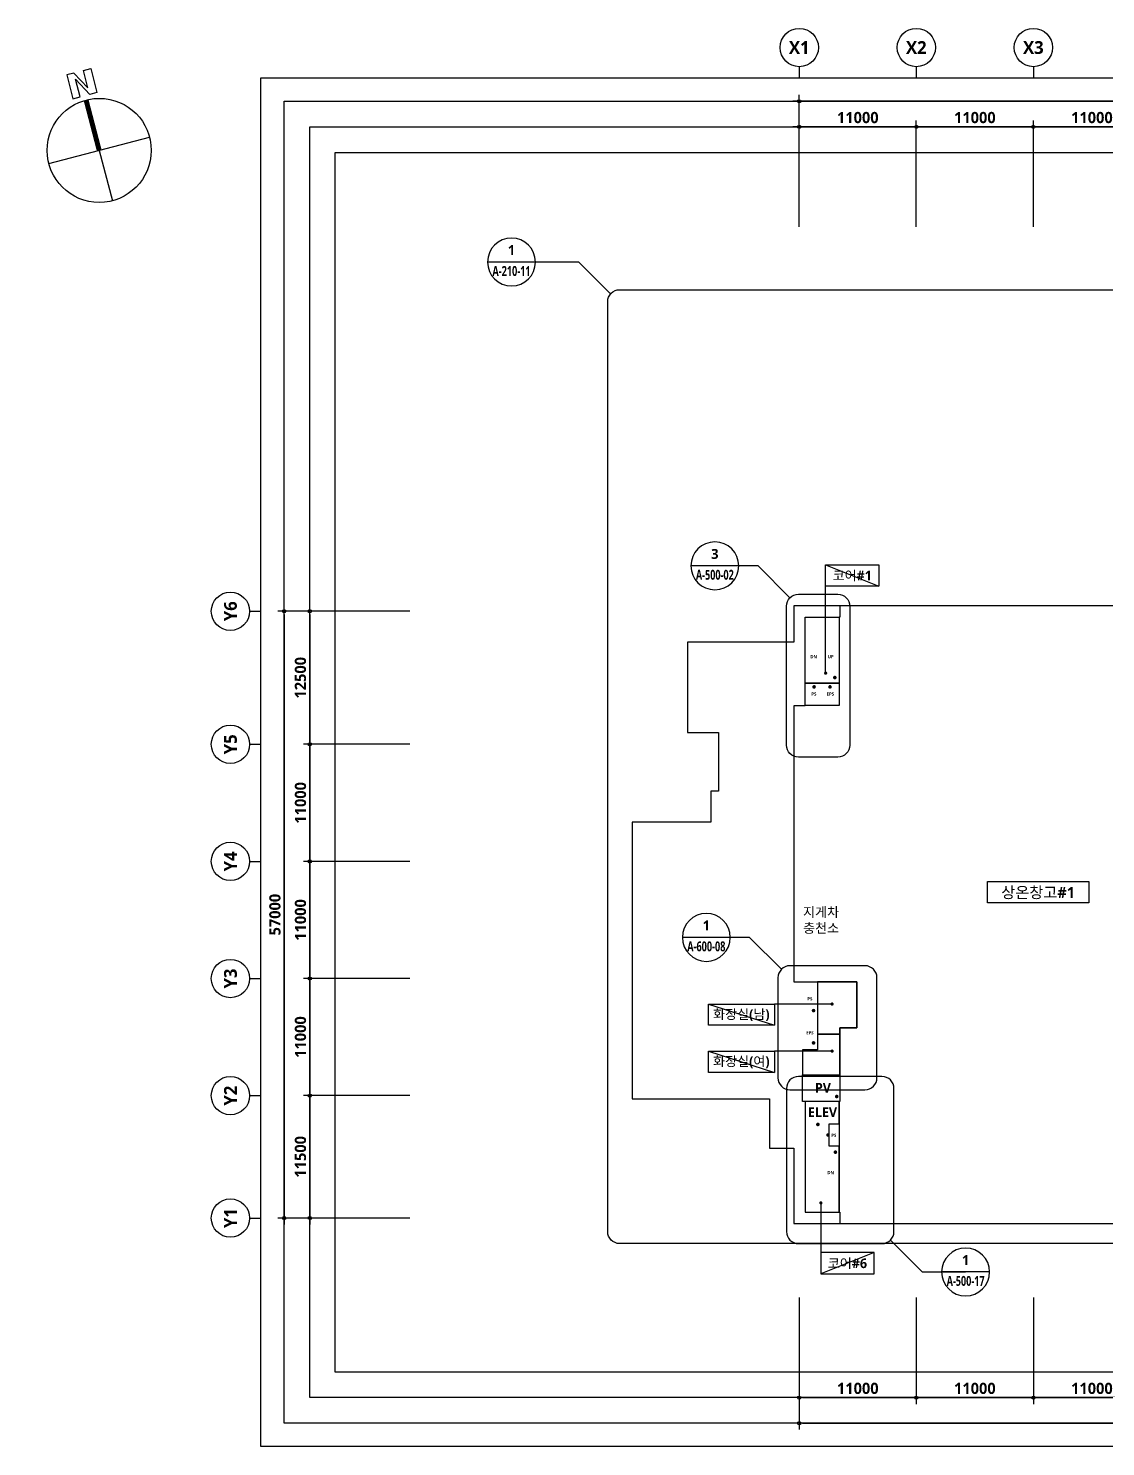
# Model space of a CAD drawing. Header units: millimetres. Extents: x 262941 to 188694772, y -170559 to 426415924.
# Drawn here: x 1018941 to 1120173, y 36445 to 169666 of the extents above; entities that cross this region are included whole.
import ezdxf
from ezdxf.enums import TextEntityAlignment as Align

# ---------------------------------------------------------------- set-up
doc = ezdxf.new("R2010")
doc.units = ezdxf.units.MM
doc.header["$LTSCALE"] = 400
doc.header["$MEASUREMENT"] = 0
doc.header["$PDSIZE"] = -10
doc.layers.get('0').update_dxf_attribs({"linetype": 'CONTINUOUS'})
doc.layers.get('Defpoints').update_dxf_attribs({"color": 153, "linetype": 'CONTINUOUS'})
for name, color, linetype in [('A-ANNO-GRA1', 7, 'CONTINUOUS'), ('A-ANNO-SYMB', 7, 'CONTINUOUS'), ('A-ANNO-TEXT1', 7, 'CONTINUOUS'), ('A-ANNO-TEXT2', 3, 'CONTINUOUS'), ('A-FLOR-MARK-ARCH', 1, 'CONTINUOUS'), ('A-ST-AXIS-BUB', 7, 'CONTINUOUS'), ('A-ST-AXIS-DIM', 7, 'CONTINUOUS'), ('AA-MKXS', 3, 'CONTINUOUS'), ('AA-MKXX', 3, 'CONTINUOUS')]:
    doc.layers.add(name, color=color, linetype=linetype)
doc.layers.add('Defpoint', color=161, linetype='CONTINUOUS', plot=False)
doc.layers.add('면적', color=210, linetype='CONTINUOUS', plot=False)
doc.styles.add('2020음성 1차', font='')
doc.styles.add('SAMOO', font='romans.shx', dxfattribs={"bigfont": 'whgtxt.shx'})
doc.styles.add('SH_대대리576', font='')
doc.styles.add('SH_진천_나눔', font='')
doc.styles.get('2020음성 1차').set_extended_font_data('NanumGothic', bold=True)
doc.styles.get('SH_대대리576').set_extended_font_data('NanumGothic', bold=True)
doc.styles.get('SH_진천_나눔').set_extended_font_data('NanumGothic', bold=True)
doc.dimstyles.new('SHP 600', dxfattribs={"dimscale": 300, "dimtxt": 3.5, "dimasz": 1, "dimexe": 2, "dimexo": 2, "dimgap": 1, "dimtad": 1, "dimdec": 0, "dimzin": 0, "dimdsep": 46, "dimtxsty": 'SH_대대리576', "dimblk": 'DIMDOT', "dimcen": 0.09, "dimclrt": 3, "dimadec": 0, "dimazin": 1, "dimtfac": 1, "dimtdec": 0, "dimtix": 1, "dimtmove": 2, "dimatfit": 0, "dimldrblk": 'DIMDOT', "dimfxl": 1, "dimtolj": 1, "dimtzin": 0, "dimarcsym": 0})

# ---------------------------------------------------------------- blocks, each defined once
blk = doc.blocks.new('DIMDOT')
at = {"color": 0}
blk.add_line((-2, 0), (2, 0), dxfattribs=at)
for radius in [0.5, 0.25]:
    blk.add_circle((0, 0), radius, dxfattribs=at)
blk = doc.blocks.new('*D25')
at = {"layer": 'A-ST-AXIS-DIM', "color": 0, "lineweight": -2, "transparency": 16777216}
for p, q in [((1091382, 151016), (1091382, 163416)), ((1196682, 162816), (1091682, 162816)), ((1196982, 151016), (1196982, 163416))]:
    blk.add_line(p, q, dxfattribs=at)
at = {"layer": 'Defpoints', "color": 0, "transparency": 16777216}
for p in [(1091382, 162816), (1091382, 150416), (1196982, 150416)]:
    blk.add_point(p, dxfattribs=at)
at = {"layer": 'A-ST-AXIS-DIM', "color": 0, "lineweight": -2, "transparency": 16777216, "xscale": 300, "yscale": 300, "zscale": 300, "rotation": 180}
blk.add_blockref('DIMDOT', (1091382, 162816), dxfattribs=at)
at = {"layer": 'A-ST-AXIS-DIM', "color": 0, "lineweight": -2, "transparency": 16777216, "xscale": 300, "yscale": 300, "zscale": 300}
blk.add_blockref('DIMDOT', (1196982, 162816), dxfattribs=at)
at = {"layer": 'A-ST-AXIS-DIM', "color": 3, "transparency": 16777216, "insert": (1144182, 163687), "char_height": 1050, "attachment_point": 5, "style": 'SH_대대리576'}
blk.add_mtext('\\A1;105600', dxfattribs=at)
blk = doc.blocks.new('*D26')
at = {"layer": 'A-ST-AXIS-DIM', "color": 0, "lineweight": -2, "transparency": 16777216}
for p, q in [((1091382, 151016), (1091382, 161016)), ((1102082, 160416), (1091682, 160416)), ((1102382, 151016), (1102382, 161016))]:
    blk.add_line(p, q, dxfattribs=at)
at = {"layer": 'Defpoints', "color": 0, "transparency": 16777216}
for p in [(1091382, 160416), (1091382, 150416), (1102382, 150416)]:
    blk.add_point(p, dxfattribs=at)
at = {"layer": 'A-ST-AXIS-DIM', "color": 0, "lineweight": -2, "transparency": 16777216, "xscale": 300, "yscale": 300, "zscale": 300, "rotation": 180}
blk.add_blockref('DIMDOT', (1091382, 160416), dxfattribs=at)
at = {"layer": 'A-ST-AXIS-DIM', "color": 0, "lineweight": -2, "transparency": 16777216, "xscale": 300, "yscale": 300, "zscale": 300}
blk.add_blockref('DIMDOT', (1102382, 160416), dxfattribs=at)
at = {"layer": 'A-ST-AXIS-DIM', "color": 3, "transparency": 16777216, "insert": (1096882, 161283), "char_height": 1050, "attachment_point": 5, "style": 'SH_대대리576'}
blk.add_mtext('\\A1;11000', dxfattribs=at)
blk = doc.blocks.new('*D27')
at = {"layer": 'A-ST-AXIS-DIM', "color": 0, "lineweight": -2, "transparency": 16777216}
for p, q in [((1102382, 151016), (1102382, 161016)), ((1113082, 160416), (1102682, 160416)), ((1113382, 151016), (1113382, 161016))]:
    blk.add_line(p, q, dxfattribs=at)
at = {"layer": 'Defpoints', "color": 0, "transparency": 16777216}
for p in [(1102382, 160416), (1102382, 150416), (1113382, 150416)]:
    blk.add_point(p, dxfattribs=at)
at = {"layer": 'A-ST-AXIS-DIM', "color": 0, "lineweight": -2, "transparency": 16777216, "xscale": 300, "yscale": 300, "zscale": 300, "rotation": 180}
blk.add_blockref('DIMDOT', (1102382, 160416), dxfattribs=at)
at = {"layer": 'A-ST-AXIS-DIM', "color": 0, "lineweight": -2, "transparency": 16777216, "xscale": 300, "yscale": 300, "zscale": 300}
blk.add_blockref('DIMDOT', (1113382, 160416), dxfattribs=at)
at = {"layer": 'A-ST-AXIS-DIM', "color": 3, "transparency": 16777216, "insert": (1107882, 161283), "char_height": 1050, "attachment_point": 5, "style": 'SH_대대리576'}
blk.add_mtext('\\A1;11000', dxfattribs=at)
blk = doc.blocks.new('*D28')
at = {"layer": 'A-ST-AXIS-DIM', "color": 0, "lineweight": -2, "transparency": 16777216}
for p, q in [((1113382, 151016), (1113382, 161016)), ((1124082, 160416), (1113682, 160416)), ((1124382, 151016), (1124382, 161016))]:
    blk.add_line(p, q, dxfattribs=at)
at = {"layer": 'Defpoints', "color": 0, "transparency": 16777216}
for p in [(1113382, 160416), (1113382, 150416), (1124382, 150416)]:
    blk.add_point(p, dxfattribs=at)
at = {"layer": 'A-ST-AXIS-DIM', "color": 0, "lineweight": -2, "transparency": 16777216, "xscale": 300, "yscale": 300, "zscale": 300, "rotation": 180}
blk.add_blockref('DIMDOT', (1113382, 160416), dxfattribs=at)
at = {"layer": 'A-ST-AXIS-DIM', "color": 0, "lineweight": -2, "transparency": 16777216, "xscale": 300, "yscale": 300, "zscale": 300}
blk.add_blockref('DIMDOT', (1124382, 160416), dxfattribs=at)
at = {"layer": 'A-ST-AXIS-DIM', "color": 3, "transparency": 16777216, "insert": (1118882, 161283), "char_height": 1050, "attachment_point": 5, "style": 'SH_대대리576'}
blk.add_mtext('\\A1;11000', dxfattribs=at)
blk = doc.blocks.new('A-ST-AXIS-BUB-1')
at = {"layer": 'A-ST-AXIS-BUB'}
blk.add_line((0, 350), (0, 0), dxfattribs=at)
blk.add_circle((0, 950), 600, dxfattribs=at)
blk = doc.blocks.new('*D49')
at = {"layer": 'A-ST-AXIS-DIM', "color": 0, "lineweight": -2, "transparency": 16777216}
for p, q in [((1054782, 114916), (1042382, 114916)), ((1042982, 114616), (1042982, 58216)), ((1054782, 57916), (1042382, 57916))]:
    blk.add_line(p, q, dxfattribs=at)
at = {"layer": 'Defpoints', "color": 0, "transparency": 16777216}
for p in [(1055382, 114916), (1042982, 57916), (1055382, 57916)]:
    blk.add_point(p, dxfattribs=at)
at = {"layer": 'A-ST-AXIS-DIM', "color": 0, "lineweight": -2, "transparency": 16777216, "xscale": 300, "yscale": 300, "zscale": 300}
for p, rotation in [((1042982, 114916), 90), ((1042982, 57916), 270)]:
    blk.add_blockref('DIMDOT', p, dxfattribs=dict(at, rotation=rotation))
at = {"layer": 'A-ST-AXIS-DIM', "color": 3, "transparency": 16777216, "insert": (1042113, 86416), "char_height": 1050, "attachment_point": 5, "rotation": 90, "style": 'SH_대대리576'}
blk.add_mtext('\\A1;57000', dxfattribs=at)
blk = doc.blocks.new('*D50')
at = {"layer": 'A-ST-AXIS-DIM', "color": 0, "lineweight": -2, "transparency": 16777216}
for p, q in [((1054782, 69416), (1044782, 69416)), ((1045382, 69116), (1045382, 58216)), ((1054782, 57916), (1044782, 57916))]:
    blk.add_line(p, q, dxfattribs=at)
at = {"layer": 'Defpoints', "color": 0, "transparency": 16777216}
for p in [(1055382, 69416), (1045382, 57916), (1055382, 57916)]:
    blk.add_point(p, dxfattribs=at)
at = {"layer": 'A-ST-AXIS-DIM', "color": 0, "lineweight": -2, "transparency": 16777216, "xscale": 300, "yscale": 300, "zscale": 300}
for p, rotation in [((1045382, 69416), 90), ((1045382, 57916), 270)]:
    blk.add_blockref('DIMDOT', p, dxfattribs=dict(at, rotation=rotation))
at = {"layer": 'A-ST-AXIS-DIM', "color": 3, "transparency": 16777216, "insert": (1044513, 63666), "char_height": 1050, "attachment_point": 5, "rotation": 90, "style": 'SH_대대리576'}
blk.add_mtext('\\A1;11500', dxfattribs=at)
blk = doc.blocks.new('*D51')
at = {"layer": 'A-ST-AXIS-DIM', "color": 0, "lineweight": -2, "transparency": 16777216}
for p, q in [((1054782, 80416), (1044782, 80416)), ((1045382, 80116), (1045382, 69716)), ((1054782, 69416), (1044782, 69416))]:
    blk.add_line(p, q, dxfattribs=at)
at = {"layer": 'Defpoints', "color": 0, "transparency": 16777216}
for p in [(1055382, 80416), (1045382, 69416), (1055382, 69416)]:
    blk.add_point(p, dxfattribs=at)
at = {"layer": 'A-ST-AXIS-DIM', "color": 0, "lineweight": -2, "transparency": 16777216, "xscale": 300, "yscale": 300, "zscale": 300}
for p, rotation in [((1045382, 80416), 90), ((1045382, 69416), 270)]:
    blk.add_blockref('DIMDOT', p, dxfattribs=dict(at, rotation=rotation))
at = {"layer": 'A-ST-AXIS-DIM', "color": 3, "transparency": 16777216, "insert": (1044515, 74916), "char_height": 1050, "attachment_point": 5, "rotation": 90, "style": 'SH_대대리576'}
blk.add_mtext('\\A1;11000', dxfattribs=at)
blk = doc.blocks.new('*D52')
at = {"layer": 'A-ST-AXIS-DIM', "color": 0, "lineweight": -2, "transparency": 16777216}
for p, q in [((1054782, 91416), (1044782, 91416)), ((1045382, 91116), (1045382, 80716)), ((1054782, 80416), (1044782, 80416))]:
    blk.add_line(p, q, dxfattribs=at)
at = {"layer": 'Defpoints', "color": 0, "transparency": 16777216}
for p in [(1055382, 91416), (1045382, 80416), (1055382, 80416)]:
    blk.add_point(p, dxfattribs=at)
at = {"layer": 'A-ST-AXIS-DIM', "color": 0, "lineweight": -2, "transparency": 16777216, "xscale": 300, "yscale": 300, "zscale": 300}
for p, rotation in [((1045382, 91416), 90), ((1045382, 80416), 270)]:
    blk.add_blockref('DIMDOT', p, dxfattribs=dict(at, rotation=rotation))
at = {"layer": 'A-ST-AXIS-DIM', "color": 3, "transparency": 16777216, "insert": (1044515, 85916), "char_height": 1050, "attachment_point": 5, "rotation": 90, "style": 'SH_대대리576'}
blk.add_mtext('\\A1;11000', dxfattribs=at)
blk = doc.blocks.new('*D53')
at = {"layer": 'A-ST-AXIS-DIM', "color": 0, "lineweight": -2, "transparency": 16777216}
for p, q in [((1054782, 102416), (1044782, 102416)), ((1045382, 102116), (1045382, 91716)), ((1054782, 91416), (1044782, 91416))]:
    blk.add_line(p, q, dxfattribs=at)
at = {"layer": 'Defpoints', "color": 0, "transparency": 16777216}
for p in [(1055382, 102416), (1045382, 91416), (1055382, 91416)]:
    blk.add_point(p, dxfattribs=at)
at = {"layer": 'A-ST-AXIS-DIM', "color": 0, "lineweight": -2, "transparency": 16777216, "xscale": 300, "yscale": 300, "zscale": 300}
for p, rotation in [((1045382, 102416), 90), ((1045382, 91416), 270)]:
    blk.add_blockref('DIMDOT', p, dxfattribs=dict(at, rotation=rotation))
at = {"layer": 'A-ST-AXIS-DIM', "color": 3, "transparency": 16777216, "insert": (1044515, 96916), "char_height": 1050, "attachment_point": 5, "rotation": 90, "style": 'SH_대대리576'}
blk.add_mtext('\\A1;11000', dxfattribs=at)
blk = doc.blocks.new('*D54')
at = {"layer": 'A-ST-AXIS-DIM', "color": 0, "lineweight": -2, "transparency": 16777216}
for p, q in [((1054782, 114916), (1044782, 114916)), ((1045382, 114616), (1045382, 102716)), ((1054782, 102416), (1044782, 102416))]:
    blk.add_line(p, q, dxfattribs=at)
at = {"layer": 'Defpoints', "color": 0, "transparency": 16777216}
for p in [(1055382, 114916), (1045382, 102416), (1055382, 102416)]:
    blk.add_point(p, dxfattribs=at)
at = {"layer": 'A-ST-AXIS-DIM', "color": 0, "lineweight": -2, "transparency": 16777216, "xscale": 300, "yscale": 300, "zscale": 300}
for p, rotation in [((1045382, 114916), 90), ((1045382, 102416), 270)]:
    blk.add_blockref('DIMDOT', p, dxfattribs=dict(at, rotation=rotation))
at = {"layer": 'A-ST-AXIS-DIM', "color": 3, "transparency": 16777216, "insert": (1044511, 108666), "char_height": 1050, "attachment_point": 5, "rotation": 90, "style": 'SH_대대리576'}
blk.add_mtext('\\A1;12500', dxfattribs=at)
blk = doc.blocks.new('*D148')
at = {"layer": 'A-ST-AXIS-DIM', "color": 0, "lineweight": -2, "transparency": 16777216}
for p, q in [((1091382, 50445), (1091382, 40445)), ((1102382, 50445), (1102382, 40445)), ((1091682, 41045), (1102082, 41045))]:
    blk.add_line(p, q, dxfattribs=at)
at = {"layer": 'Defpoints', "color": 0, "transparency": 16777216}
for p in [(1091382, 51045), (1102382, 51045), (1102382, 41045)]:
    blk.add_point(p, dxfattribs=at)
at = {"layer": 'A-ST-AXIS-DIM', "color": 0, "lineweight": -2, "transparency": 16777216, "xscale": 300, "yscale": 300, "zscale": 300, "rotation": 180}
blk.add_blockref('DIMDOT', (1091382, 41045), dxfattribs=at)
at = {"layer": 'A-ST-AXIS-DIM', "color": 0, "lineweight": -2, "transparency": 16777216, "xscale": 300, "yscale": 300, "zscale": 300}
blk.add_blockref('DIMDOT', (1102382, 41045), dxfattribs=at)
at = {"layer": 'A-ST-AXIS-DIM', "color": 3, "transparency": 16777216, "insert": (1096882, 41912), "char_height": 1050, "attachment_point": 5, "style": 'SH_대대리576'}
blk.add_mtext('\\A1;11000', dxfattribs=at)
blk = doc.blocks.new('*D149')
at = {"layer": 'A-ST-AXIS-DIM', "color": 0, "lineweight": -2, "transparency": 16777216}
for p, q in [((1102382, 50445), (1102382, 40445)), ((1113382, 50445), (1113382, 40445)), ((1102682, 41045), (1113082, 41045))]:
    blk.add_line(p, q, dxfattribs=at)
at = {"layer": 'Defpoints', "color": 0, "transparency": 16777216}
for p in [(1102382, 51045), (1113382, 51045), (1113382, 41045)]:
    blk.add_point(p, dxfattribs=at)
at = {"layer": 'A-ST-AXIS-DIM', "color": 0, "lineweight": -2, "transparency": 16777216, "xscale": 300, "yscale": 300, "zscale": 300, "rotation": 180}
blk.add_blockref('DIMDOT', (1102382, 41045), dxfattribs=at)
at = {"layer": 'A-ST-AXIS-DIM', "color": 0, "lineweight": -2, "transparency": 16777216, "xscale": 300, "yscale": 300, "zscale": 300}
blk.add_blockref('DIMDOT', (1113382, 41045), dxfattribs=at)
at = {"layer": 'A-ST-AXIS-DIM', "color": 3, "transparency": 16777216, "insert": (1107882, 41912), "char_height": 1050, "attachment_point": 5, "style": 'SH_대대리576'}
blk.add_mtext('\\A1;11000', dxfattribs=at)
blk = doc.blocks.new('*D150')
at = {"layer": 'A-ST-AXIS-DIM', "color": 0, "lineweight": -2, "transparency": 16777216}
for p, q in [((1113382, 50445), (1113382, 40445)), ((1124382, 50445), (1124382, 40445)), ((1113682, 41045), (1124082, 41045))]:
    blk.add_line(p, q, dxfattribs=at)
at = {"layer": 'Defpoints', "color": 0, "transparency": 16777216}
for p in [(1113382, 51045), (1124382, 51045), (1124382, 41045)]:
    blk.add_point(p, dxfattribs=at)
at = {"layer": 'A-ST-AXIS-DIM', "color": 0, "lineweight": -2, "transparency": 16777216, "xscale": 300, "yscale": 300, "zscale": 300, "rotation": 180}
blk.add_blockref('DIMDOT', (1113382, 41045), dxfattribs=at)
at = {"layer": 'A-ST-AXIS-DIM', "color": 0, "lineweight": -2, "transparency": 16777216, "xscale": 300, "yscale": 300, "zscale": 300}
blk.add_blockref('DIMDOT', (1124382, 41045), dxfattribs=at)
at = {"layer": 'A-ST-AXIS-DIM', "color": 3, "transparency": 16777216, "insert": (1118882, 41912), "char_height": 1050, "attachment_point": 5, "style": 'SH_대대리576'}
blk.add_mtext('\\A1;11000', dxfattribs=at)
blk = doc.blocks.new('*D157')
at = {"layer": 'A-ST-AXIS-DIM', "color": 0, "lineweight": -2, "transparency": 16777216}
for p, q in [((1091382, 50445), (1091382, 38045)), ((1190382, 50445), (1190382, 38045)), ((1091682, 38645), (1190082, 38645))]:
    blk.add_line(p, q, dxfattribs=at)
at = {"layer": 'Defpoints', "color": 0, "transparency": 16777216}
for p in [(1091382, 51045), (1190382, 51045), (1190382, 38645)]:
    blk.add_point(p, dxfattribs=at)
at = {"layer": 'A-ST-AXIS-DIM', "color": 0, "lineweight": -2, "transparency": 16777216, "xscale": 300, "yscale": 300, "zscale": 300, "rotation": 180}
blk.add_blockref('DIMDOT', (1091382, 38645), dxfattribs=at)
at = {"layer": 'A-ST-AXIS-DIM', "color": 0, "lineweight": -2, "transparency": 16777216, "xscale": 300, "yscale": 300, "zscale": 300}
blk.add_blockref('DIMDOT', (1190382, 38645), dxfattribs=at)
at = {"layer": 'A-ST-AXIS-DIM', "color": 3, "transparency": 16777216, "insert": (1140882, 39515), "char_height": 1050, "attachment_point": 5, "style": 'SH_대대리576'}
blk.add_mtext('\\A1;99000', dxfattribs=at)
blk = doc.blocks.new('dr-sy-018-D-M')
at = {"layer": 'A-ANNO-SYMB'}
for p, q in [((-1, 16.4), (-2.5, 16.4)), ((-2.5, 16.4), (-2.5, 11.4)), ((-1, 16.4), (1, 12.8)), ((-1, 15.09), (1.05, 11.4)), ((-1, 11.4), (-1, 15.09)), ((1, 12.8), (1, 16.4)), ((1, 16.4), (2.5, 16.4)), ((2.5, 16.4), (2.5, 11.4)), ((-2.5, 11.4), (-1, 11.4)), ((2.5, 11.4), (1.05, 11.4)), ((-10.5, 0), (10.5, 0)), ((0, 0), (0, -10.5))]:
    blk.add_line(p, q, dxfattribs=at)
at = {"layer": 'A-ANNO-SYMB', "const_width": 1}
blk.add_lwpolyline([(0, 10.5), (0, 0)], dxfattribs=at)
at = {"layer": 'A-ANNO-SYMB'}
blk.add_circle((0, 0), 10.5, dxfattribs=at)
blk = doc.blocks.new('*U168')
at = {"layer": 'AA-MKXS', "color": 3, "linetype": 'Continuous', "ltscale": 5}
blk.add_line((-5.999976, 0), (5.999976, 0), dxfattribs=at)
blk.add_circle((0, 0), 5.999976, dxfattribs=at)
at = {"layer": 'AA-MKXS', "style": 'SAMOO', "width": 0.85}
blk.add_attdef('ViewNUM', text='', height=2.5, dxfattribs=at).set_placement((0, 1), align=Align.BOTTOM_CENTER)
blk.add_attdef('SheetNUM', text='', height=2.5, dxfattribs=at).set_placement((0, -1), align=Align.TOP_CENTER)
blk = doc.blocks.new('G$CDADDFB7A')
at = {"layer": '면적', "elevation": 103000}
for points in [[(98950, 11700), (99500, 11700), (99500, 12000), (100000, 12000), (100000, 13000), (100000, 13000), (100000, 22700), (100000, 22700), (100000, 48600), (98950, 48600), (98950, 48650), (95750, 48650), (95750, 56950), (95700, 56950), (95700, 58000), (44500, 58000), (44500, 57500), (44500, 57500), (43950, 57500), (43950, 48650), (40750, 48650), (40750, 56950), (40700, 56950), (40700, 58000), (4300, 58000), (4300, 56950), (4250, 56950), (4250, 48650), (1050, 48650), (1050, 48600), (0, 48600), (0, 22700), (5900, 22700), (5900, 18360), (4300, 18360), (4300, 11450), (4250, 11450), (4250, 1050), (4300, 1050), (4300, 0), (40700, 0), (40700, 1050), (40750, 1050), (40750, 9350), (43950, 9350), (43950, 500), (44500, 500), (44500, 0), (66200, 0), (66200, 5650), (95750, 5650), (95750, 9350), (98950, 9350), (98950, 11700)], [(44500, 45000), (44200, 45000), (44200, 48600)]]:
    blk.add_lwpolyline(points, dxfattribs=at)
for points in [[(1050, 56950), (4250, 56950), (4250, 50750), (1050, 50750)], [(1050, 50750), (4250, 50750), (4250, 48650), (1050, 48650)], [(100000, 22700), (106350, 22700), (106350, 13000), (100000, 13000)], [(95750, 11700), (98950, 11700), (98950, 9350), (95750, 9350)], [(95750, 9350), (98950, 9350), (98950, 7250), (95750, 7250)]]:
    blk.add_lwpolyline(points, close=True, dxfattribs=at)
at = {"layer": '면적'}
for points in [[(40750, 50750), (43950, 50750), (43950, 56950), (40750, 56950), (40750, 50750), (40750, 50750)], [(98950, 50750), (95750, 50750), (95750, 56950), (98950, 56950)], [(40750, 50750), (43950, 50750), (43950, 48650), (40750, 48650)], [(95750, 50750), (98950, 50750), (98950, 48650), (95750, 48650)], [(2200, 22700), (2200, 17760), (4300, 17760), (4300, 18360), (5900, 18360), (5900, 22700)], [(2200, 17760), (2200, 16300), (800, 16300), (800, 13950), (4300, 13950), (4300, 17760), (2200, 17760)], [(800, 13950), (4300, 13950), (4300, 11450), (800, 11450)], [(4250, 9350), (4250, 11450), (1050, 11450), (1050, 1050), (4250, 1050), (4250, 7250), (3300, 7250), (3300, 9350)], [(4250, 7250), (3300, 7250), (3300, 9350), (4250, 9350)], [(40750, 7250), (43950, 7250), (43950, 9350), (40750, 9350)], [(43950, 1050), (40750, 1050), (40750, 7250), (43950, 7250)], [(98950, 1050), (95750, 1050), (95750, 7250), (98950, 7250)], [(66200, 5650), (66200, 0), (95600, 0), (95700, 0), (95700, 1050), (95750, 1050), (95750, 5650)]]:
    blk.add_lwpolyline(points, close=True, dxfattribs=at)
for points in [[(43950, 48650), (43950, 48600), (44200, 48600)], [(44500, 45000), (44500, 9400), (43950, 9400), (43950, 9350)]]:
    blk.add_lwpolyline(points, dxfattribs=at)

msp = doc.modelspace()

# ---------------------------------------------------------------- linework, layer by layer
at = {"layer": 'A-ANNO-GRA1'}
for points in [[(1098860.4, 117278.6), (1093860.4, 117278.6), (1093860.4, 119278.6), (1098860.4, 119278.6)], [(1109082.8, 89515.7), (1118582.8, 89515.7), (1118582.8, 87515.7), (1109082.8, 87515.7)], [(1089039.7, 76020.9), (1082839.7, 76020.9), (1082839.7, 78020.9), (1089039.7, 78020.9)], [(1089039.7, 71599.4), (1082839.7, 71599.4), (1082839.7, 73599.4), (1089039.7, 73599.4)], [(1093411.5, 52672.8), (1098411.5, 52672.8), (1098411.5, 54672.8), (1093411.5, 54672.8)]]:
    msp.add_lwpolyline(points, close=True, dxfattribs=at)
for points in [[(1093860.4, 109100.9), (1093860.4, 117278.6)], [(1094466.8, 78020.9), (1089039.7, 78020.9)], [(1094466.8, 73599.4), (1089039.7, 73599.4)], [(1093411.5, 59336.8), (1093411.5, 54672.8)]]:
    msp.add_lwpolyline(points, dxfattribs=at)
at = {"layer": 'A-ANNO-GRA1', "const_width": 150}
for points in [[(1093785.4, 109100.9, 1), (1093935.4, 109100.9, 1)], [(1094466.8, 77945.9, 1), (1094466.8, 78095.9, 1)], [(1094466.8, 73524.4, 1), (1094466.8, 73674.4, 1)], [(1093486.5, 59336.8, 1), (1093336.5, 59336.8, 1)]]:
    msp.add_lwpolyline(points, format="xyb", close=True, dxfattribs=at)
at = {"layer": 'A-FLOR-MARK-ARCH', "const_width": 168.8}
for points in [[(1092688, 107810.1, 1), (1092856.7, 107810.1, 1)], [(1094188.3, 107810.1, 1), (1094357, 107810.1, 1)], [(1094641.2, 108685, 1), (1094810, 108685, 1)], [(1092640.8, 77400.9, 1), (1092809.5, 77400.9, 1)], [(1092640.8, 74366.3, 1), (1092809.5, 74366.3, 1)], [(1094818.2, 69331, 1), (1094987, 69331, 1)], [(1093047.4, 66711.3, 1), (1093216.2, 66711.3, 1)], [(1093997.4, 65716.3, 1), (1094166.2, 65716.3, 1)], [(1094693, 64106.9, 1), (1094861.7, 64106.9, 1)]]:
    msp.add_lwpolyline(points, format="xyb", close=True, dxfattribs=at)
at = {"layer": 'AA-MKXX', "lineweight": -2}
for points in [[(1073654, 144725.1), (1070661.1, 147718.1), (1066592.8, 147718.1)], [(1090511.3, 116186.8), (1087518.4, 119179.8), (1083450.1, 119179.8)], [(1089711.3, 81286.8), (1086718.4, 84279.8), (1082650.1, 84279.8)], [(1099952.3, 55845.8), (1102945.3, 52852.9), (1107013.5, 52852.9)]]:
    msp.add_lwpolyline(points, dxfattribs=at)
at = {"layer": 'AA-MKXX'}
for points in [[(1140316.8, 145116.3, -0.41421356), (1141441.8, 143991.3), (1141441.8, 56641.3, -0.41421356), (1140316.8, 55516.3), (1074506.8, 55516.3, -0.41421356), (1073381.8, 56641.3), (1073381.8, 143991.3, -0.41421356), (1074506.8, 145116.3)], [(1095006.8, 116516.3, -0.41421356), (1096131.8, 115391.3), (1096131.8, 102341.3, -0.41421356), (1095006.8, 101216.3), (1091306.8, 101216.3, -0.41421356), (1090181.8, 102341.3), (1090181.8, 115391.3, -0.41421356), (1091306.8, 116516.3)], [(1097556.8, 69966.3, 0.41421356), (1098681.8, 71091.3), (1098681.8, 80491.3, 0.41421356), (1097556.8, 81616.3), (1090506.8, 81616.3, 0.41421356), (1089381.8, 80491.3), (1089381.8, 71091.3, 0.41421356), (1090506.8, 69966.3)], [(1099156.8, 55516.3, 0.41421356), (1100281.8, 56641.3), (1100281.8, 70091.3, 0.41421356), (1099156.8, 71216.3), (1091306.8, 71216.3, 0.41421356), (1090181.8, 70091.3), (1090181.8, 56641.3, 0.41421356), (1091306.8, 55516.3)]]:
    msp.add_lwpolyline(points, format="xyb", close=True, dxfattribs=at)
at = {"layer": 'Defpoint'}
for p, q in [((1093860.4, 119278.6), (1098860.4, 117278.6)), ((1082839.7, 78020.9), (1089039.7, 76020.9)), ((1082839.7, 73599.4), (1089039.7, 71599.4)), ((1098411.5, 54672.8), (1093411.5, 52672.8))]:
    msp.add_line(p, q, dxfattribs=at)
for points in [[(1211981.8, 36444.9), (1040781.8, 36444.9), (1040781.8, 165016.3), (1211981.8, 165016.3)], [(1209781.8, 38644.9), (1042981.8, 38644.9), (1042981.8, 162816.3), (1209781.8, 162816.3)], [(1207381.8, 41044.9), (1045381.8, 41044.9), (1045381.8, 160416.3), (1207381.8, 160416.3)], [(1204981.8, 43444.9), (1047781.8, 43444.9), (1047781.8, 158016.3), (1204981.8, 158016.3)]]:
    msp.add_lwpolyline(points, close=True, dxfattribs=at)
msp.add_lwpolyline([(1131381.8, 115416.3), (1095681.8, 115416.3), (1090881.8, 115416.3), (1090881.8, 112016.3), (1080881.8, 112016.3), (1080881.8, 103516.3), (1083781.8, 103516.3), (1083781.8, 98016.3), (1083081.8, 98016.3), (1083081.8, 95116.3), (1075681.8, 95116.3), (1075681.8, 69116.3), (1088581.8, 69116.3), (1088581.8, 64466.3), (1090881.8, 64466.3), (1090881.8, 57416.3), (1190381.8, 57416.3)], dxfattribs=at)

# ---------------------------------------------------------------- block references
at = {"xscale": 465.6960000000489, "yscale": 465.6960000000489, "zscale": 465.6960000000489, "rotation": 14.62512501076412}
msp.add_blockref('dr-sy-018-D-M', (1025600, 158200), dxfattribs=at)
ref = msp.add_blockref('*U168', (1064342.8, 147718.1), dxfattribs=dict(xscale=-375.0015000059622, yscale=375.0015000059622, zscale=375.0015000059622))
ref.add_attrib('SheetNUM', 'A-210-11', dxfattribs={"layer": 'AA-MKXS', "height": 937.5, "style": '2020음성 1차', "width": 0.7}).set_placement((1064342.8, 147343.1), align=Align.TOP_CENTER)
ref.add_attrib('ViewNUM', '1', dxfattribs={"layer": 'AA-MKXS', "height": 937.5, "style": '2020음성 1차'}).set_placement((1064342.8, 148093.1), align=Align.BOTTOM_CENTER)
ref = msp.add_blockref('*U168', (1083450.1, 119179.8), dxfattribs=dict(xscale=-375.0015000059622, yscale=375.0015000059622, zscale=375.0015000059622))
ref.add_attrib('SheetNUM', 'A-500-02', dxfattribs={"layer": 'AA-MKXS', "height": 930, "style": '2020음성 1차', "width": 0.7}).set_placement((1083450.1, 118804.8, 103000), align=Align.TOP_CENTER)
ref.add_attrib('ViewNUM', '3', dxfattribs={"layer": 'AA-MKXS', "height": 930, "style": '2020음성 1차'}).set_placement((1083450.1, 119554.8, 103000), align=Align.BOTTOM_CENTER)
msp.add_blockref('G$CDADDFB7A', (1090881.8, 57416.3))
ref = msp.add_blockref('*U168', (1082650.1, 84279.8), dxfattribs=dict(xscale=-375.0015000059622, yscale=375.0015000059622, zscale=375.0015000059622))
ref.add_attrib('SheetNUM', 'A-600-08', dxfattribs={"layer": 'AA-MKXS', "height": 937.5, "style": '2020음성 1차', "width": 0.7}).set_placement((1082650.1, 83904.8), align=Align.TOP_CENTER)
ref.add_attrib('ViewNUM', '1', dxfattribs={"layer": 'AA-MKXS', "height": 937.5, "style": '2020음성 1차'}).set_placement((1082650.1, 84654.8), align=Align.BOTTOM_CENTER)
ref = msp.add_blockref('*U168', (1107013.5, 52852.9), dxfattribs=dict(xscale=-375.0015000059622, yscale=375.0015000059622, zscale=375.0015000059622))
ref.add_attrib('SheetNUM', 'A-500-17', dxfattribs={"layer": 'AA-MKXS', "height": 930, "style": '2020음성 1차', "width": 0.7}).set_placement((1107013.5, 52477.9, -103000), align=Align.TOP_CENTER)
ref.add_attrib('ViewNUM', '1', dxfattribs={"layer": 'AA-MKXS', "height": 930, "style": '2020음성 1차'}).set_placement((1107013.5, 53227.9, -103000), align=Align.BOTTOM_CENTER)
at = {"layer": 'A-ST-AXIS-BUB', "xscale": 3, "yscale": 3, "zscale": 3}
for p in [(1091381.8, 165016.3), (1102381.8, 165016.3), (1113381.8, 165016.3)]:
    msp.add_blockref('A-ST-AXIS-BUB-1', p, dxfattribs=at)
at = {"layer": 'A-ST-AXIS-BUB', "xscale": 3, "yscale": 3, "zscale": 3, "rotation": 90}
for p in [(1040781.8, 114916.3), (1040781.8, 102416.3), (1040781.8, 91416.3), (1040781.8, 80416.3), (1040781.8, 69416.3), (1040781.8, 57916.3)]:
    msp.add_blockref('A-ST-AXIS-BUB-1', p, dxfattribs=at)

# ---------------------------------------------------------------- texts
at = {"layer": 'A-ANNO-TEXT1'}
for s, height, style, p in [('X1', 1200, 'SH_대대리576', (1091381.8, 167866.3)), ('X2', 1200, 'SH_대대리576', (1102381.8, 167866.3)), ('X3', 1200, 'SH_대대리576', (1113381.8, 167866.3)), ('DN', 300, 'SH_진천_나눔', (1092731.8, 110646.3)), ('UP', 300, 'SH_진천_나눔', (1094331.8, 110646.3))]:
    msp.add_text(s, height=height, dxfattribs=dict(at, style=style)).set_placement(p, align=Align.MIDDLE_CENTER)
at = {"layer": 'A-ANNO-TEXT1', "style": 'SH_대대리576'}
for s, p in [('Y6', (1037931.8, 114916.3)), ('Y5', (1037931.8, 102416.3)), ('Y4', (1037931.8, 91416.3)), ('Y3', (1037931.8, 80416.3)), ('Y2', (1037931.8, 69416.3)), ('Y1', (1037931.8, 57916.3))]:
    msp.add_text(s, height=1200, rotation=90, dxfattribs=at).set_placement(p, align=Align.MIDDLE_CENTER)
at = {"layer": 'A-ANNO-TEXT1', "style": 'SH_진천_나눔'}
for s, p in [('PS', (1092756.8, 107141.3)), ('EPS', (1094306.8, 107141.3)), ('PS', (1092381.8, 78516.3)), ('EPS', (1092381.8, 75316.3)), ('PS', (1094631.8, 65691.3)), ('DN', (1094331.8, 62186.3))]:
    msp.add_text(s, height=300, dxfattribs=at).set_placement(p, align=Align.MIDDLE)
for s, p in [('PV', (1092856.9, 69706.5)), ('ELEV', (1092195.2, 67406.1))]:
    msp.add_text(s, height=900, dxfattribs=at).set_placement(p)
at = {"layer": 'A-ANNO-TEXT2'}
for s, height, style, p in [('코어#1', 900, 'SH_대대리576', (1096360.4, 118278.6)), ('상온창고#1', 1050, 'SH_진천_나눔', (1113832.8, 88515.7)), ('화장실(남)', 900, 'SH_대대리576', (1085939.7, 77020.9)), ('화장실(여)', 900, 'SH_대대리576', (1085939.7, 72599.4)), ('코어#6', 900, 'SH_대대리576', (1095911.5, 53672.8))]:
    msp.add_text(s, height=height, dxfattribs=dict(at, style=style)).set_placement(p, align=Align.MIDDLE)
at = {"layer": 'Defpoint', "style": 'SH_대대리576'}
for s, p in [('지게차', (1093435.9, 86668.4)), ('충천소', (1093435.9, 85168.4))]:
    msp.add_text(s, height=900, dxfattribs=at).set_placement(p, align=Align.MIDDLE)

# ---------------------------------------------------------------- dimensions: what is measured, and where the dimension line sits
at = {"layer": 'A-ST-AXIS-DIM'}
for base, p1, p2, picture, middle in [((1091381.8, 162816.3), (1196981.8, 150416.3), (1091381.8, 150416.3), '*D25', (1144181.8, 163686.8)), ((1091381.8, 160416.3), (1102381.8, 150416.3), (1091381.8, 150416.3), '*D26', (1096881.8, 161283)), ((1102381.8, 160416.3), (1113381.8, 150416.3), (1102381.8, 150416.3), '*D27', (1107881.8, 161283)), ((1113381.8, 160416.3), (1124381.8, 150416.3), (1113381.8, 150416.3), '*D28', (1118881.8, 161283))]:
    dim = msp.add_linear_dim(base=base, p1=p1, p2=p2, dimstyle='SHP 600', dxfattribs=at)
    dim.commit()
    dim.dimension.update_dxf_attribs({"geometry": picture, "text_midpoint": middle})
for base, p1, p2, angle, picture, middle in [((1042981.8, 57916.3), (1055381.8, 114916.3), (1055381.8, 57916.3), 90, '*D49', (1042112.9, 86416.3)), ((1045381.8, 102416.3), (1055381.8, 114916.3), (1055381.8, 102416.3), 90, '*D54', (1044511.4, 108666.3)), ((1045381.8, 91416.3), (1055381.8, 102416.3), (1055381.8, 91416.3), 90, '*D53', (1044515.1, 96916.3)), ((1045381.8, 80416.3), (1055381.8, 91416.3), (1055381.8, 80416.3), 90, '*D52', (1044515.1, 85916.3)), ((1045381.8, 69416.3), (1055381.8, 80416.3), (1055381.8, 69416.3), 90, '*D51', (1044515.1, 74916.3)), ((1045381.8, 57916.3), (1055381.8, 69416.3), (1055381.8, 57916.3), 90, '*D50', (1044512.9, 63666.3)), ((1102381.8, 41044.9), (1091381.8, 51044.9), (1102381.8, 51044.9), 180, '*D148', (1096881.8, 41911.6)), ((1190381.8, 38644.9), (1091381.8, 51044.9), (1190381.8, 51044.9), 180, '*D157', (1140881.8, 39515.3)), ((1113381.8, 41044.9), (1102381.8, 51044.9), (1113381.8, 51044.9), 180, '*D149', (1107881.8, 41911.6)), ((1124381.8, 41044.9), (1113381.8, 51044.9), (1124381.8, 51044.9), 180, '*D150', (1118881.8, 41911.6))]:
    dim = msp.add_linear_dim(base=base, p1=p1, p2=p2, angle=angle, dimstyle='SHP 600', dxfattribs=at)
    dim.commit()
    dim.dimension.update_dxf_attribs({"geometry": picture, "text_midpoint": middle})

doc.saveas('drawing.dxf')
